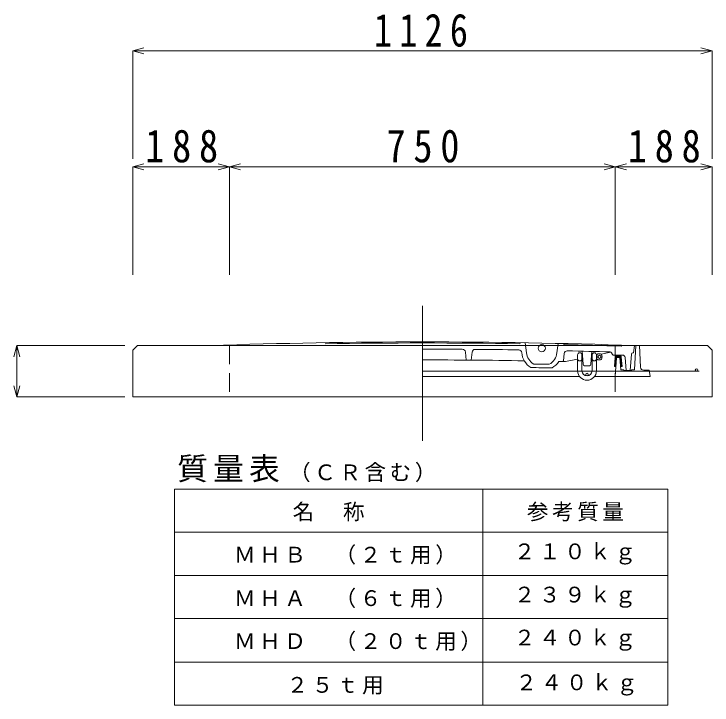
# Model space of a CAD drawing. Units: millimetres, scale not verified. Extents: x -6164 to 5771, y -4092 to 4364.
# Drawn here: x 1499 to 2856, y -24 to 1320 of the extents above; entities that cross this region are included whole.
import ezdxf

# ---------------------------------------------------------------- set-up
doc = ezdxf.new("R2010")
doc.units = ezdxf.units.MM
doc.header["$LTSCALE"] = 30
for name, pattern in [('CHAIN1', [8, 5, -1, 1, -1]), ('CHAIN2', [12, 9, -1, 1, -1]), ('DASHED1', [1.8, 1.2, -0.6])]:
    doc.linetypes.add(name, pattern=pattern)
for name, color, linetype, lineweight in [('0-0_枠', 7, 'Continuous', 9), ('0-6_寸法', 4, 'Continuous', 9), ('0-A_鉄蓋', 4, 'Continuous', 9), ('0-C_CR', 3, 'Continuous', 9)]:
    doc.layers.add(name, color=color, linetype=linetype, lineweight=lineweight)
doc.styles.add('ＭＳ ゴシック', font='')
doc.styles.get('ＭＳ ゴシック').set_extended_font_data('MS Gothic')

msp = doc.modelspace()

# ---------------------------------------------------------------- linework, layer by layer
at = {"layer": '0-0_枠'}
for p, q in [((1810.87, 396.13), (2769.88, 396.13)), ((1810.87, 396.13), (1810.87, -23.68)), ((2410, 396.13), (2410, -23.68)), ((2769.88, 396.13), (2769.88, -23.68)), ((1810.87, 312.57), (2769.88, 312.57)), ((1810.87, 228.01), (2769.88, 228.01)), ((1810.87, 144.45), (2769.88, 144.45)), ((1810.87, 59.89), (2769.88, 59.89)), ((1810.87, -23.68), (2769.88, -23.68))]:
    msp.add_line(p, q, dxfattribs=at)
at = {"layer": '0-6_寸法'}
for p, q in [((1729.74, 1248.13), (1751.48, 1253.95)), ((2855.74, 1248.13), (2834.01, 1253.95)), ((1729.74, 1248.13), (2855.74, 1248.13)), ((1729.74, 1248.13), (1751.48, 1242.31)), ((1729.74, 1248.13), (1729.74, 1038.13)), ((2855.74, 1248.13), (2834.01, 1242.31)), ((2855.74, 1248.13), (2855.74, 1038.13)), ((1729.74, 1023.13), (1751.48, 1028.95)), ((1729.74, 1023.13), (1917.74, 1023.13)), ((1729.74, 1023.13), (1751.48, 1017.31)), ((1729.74, 1023.13), (1729.74, 813.13)), ((1917.74, 1023.13), (1896.01, 1028.95)), ((1917.74, 1023.13), (1896.01, 1017.31)), ((1917.74, 1023.13), (1939.48, 1028.95)), ((1917.74, 1023.13), (1917.74, 813.13)), ((1917.74, 1023.13), (2667.74, 1023.13)), ((1917.74, 1023.13), (1939.48, 1017.31)), ((2667.74, 1023.13), (2646.01, 1028.95)), ((2667.74, 1023.13), (2646.01, 1017.31)), ((2667.74, 1023.13), (2689.48, 1028.95)), ((2667.74, 1023.13), (2667.74, 813.13)), ((2667.74, 1023.13), (2855.74, 1023.13)), ((2667.74, 1023.13), (2689.48, 1017.31)), ((2855.74, 1023.13), (2834.01, 1028.95)), ((2855.74, 1023.13), (2834.01, 1017.31)), ((2855.74, 1023.13), (2855.74, 813.13)), ((1504.74, 675.39), (1498.92, 653.66)), ((1504.74, 575.39), (1504.74, 675.39)), ((1504.74, 675.39), (1510.57, 653.66)), ((1504.74, 675.39), (1714.74, 675.39)), ((1504.74, 575.39), (1498.92, 597.12)), ((1504.74, 575.39), (1510.57, 597.12)), ((1504.74, 575.39), (1714.74, 575.39))]:
    msp.add_line(p, q, dxfattribs=at)
at = {"layer": '0-A_鉄蓋', "color": 7, "linetype": 'CHAIN1'}
msp.add_line((2292.74, 709.15), (2292.74, 596.77), dxfattribs=at)
at = {"layer": '0-A_鉄蓋', "color": 7}
for p, q in [((2482.94, 680.88), (2481.9, 678.9)), ((2492.74, 680.73), (2494.9, 661.28)), ((2556.74, 679.51), (2554.39, 661.19)), ((2566.93, 679.28), (2567.89, 677.26)), ((2680.24, 676.21), (2679.24, 674.24)), ((2376.26, 662.69), (2377.74, 647.07)), ((2387.74, 647), (2389.22, 662.5)), ((2568.21, 659.69), (2566.88, 645.67)), ((2605.05, 638.95), (2603.24, 664.17)), ((2620.44, 638.95), (2622.24, 664.17)), ((2640.19, 658.74), (2658.98, 662.68)), ((2662.33, 657.71), (2660.55, 661.24)), ((2681.63, 656.89), (2663.67, 656.89)), ((2686.61, 652.29), (2688.63, 626.89)), ((2570.74, 644.19), (2594.49, 649.16)), ((2617.45, 636.17), (2608.04, 636.17))]:
    msp.add_line(p, q, dxfattribs=at)
at = {"layer": '0-A_鉄蓋', "color": 3}
msp.add_line((1738.74, 675.39), (2846.74, 675.39), dxfattribs=at)
at = {"layer": '0-A_鉄蓋'}
for p, q in [((2714.74, 675.39), (2707.74, 675.39)), ((2716.95, 633.08), (2714.74, 675.39)), ((2593.99, 656.67), (2594.49, 657.17)), ((2593.99, 650.17), (2593.99, 656.67)), ((2593.99, 656.67), (2594.49, 656.67)), ((2594.49, 657.17), (2594.49, 626.17)), ((2602.99, 657.67), (2602.99, 626.17)), ((2602.99, 657.67), (2603.71, 657.67)), ((2602.99, 656.67), (2603.78, 656.67)), ((2603.99, 650.17), (2603.99, 653.67)), ((2621.78, 657.67), (2622.52, 657.67)), ((2622.49, 657.17), (2622.49, 626.17)), ((2630.97, 657.67), (2631.99, 657.67)), ((2630.99, 657.17), (2630.99, 626.17)), ((2631.99, 649.17), (2631.99, 657.67)), ((2633.99, 659.17), (2638.95, 659.17)), ((2667.74, 615.39), (2670.15, 651.89)), ((2676.39, 651.89), (2670.15, 651.89)), ((2678.71, 627.89), (2676.39, 651.89)), ((2593.99, 650.17), (2594.49, 649.67)), ((2593.99, 650.17), (2594.49, 650.17)), ((2602.99, 650.17), (2603.99, 650.17)), ((2602.99, 649.17), (2604.32, 649.17)), ((2603.99, 650.17), (2604.26, 649.9)), ((2621.17, 649.17), (2622.49, 649.17)), ((2630.99, 649.17), (2631.99, 649.17)), ((2633.99, 647.67), (2638.95, 647.67)), ((2684.38, 627.89), (2678.71, 627.89)), ((2684.38, 627.89), (2684.38, 626.89)), ((2684.38, 626.89), (2699.38, 626.89)), ((2699.38, 627.89), (2699.38, 626.89)), ((2722.94, 627.39), (2733.74, 627.39)), ((2735.24, 615.39), (2733.74, 627.39)), ((2292.74, 615.39), (2503.18, 615.39)), ((2485.19, 615.39), (2598.02, 615.39)), ((2610.24, 618.92), (2610.24, 616.74)), ((2615.24, 618.92), (2615.24, 616.74)), ((2627.47, 615.39), (2735.24, 615.39))]:
    msp.add_line(p, q, dxfattribs=at)
at = {"layer": '0-A_鉄蓋', "color": 6, "lineweight": 18}
for p, q in [((2666.02, 634.89), (2667.16, 652.22)), ((2666.98, 649.52), (2674.35, 656.89)), ((2667.2, 652.56), (2671.48, 656.84)), ((2672.18, 651.89), (2676.64, 656.35)), ((2675.01, 651.89), (2678.22, 655.1)), ((2676.52, 650.57), (2679.19, 653.24)), ((2681.05, 634.89), (2679.36, 652.37)), ((2666.19, 637.41), (2669.4, 640.63)), ((2666.39, 640.44), (2669.6, 643.65)), ((2666.59, 643.46), (2669.8, 646.68)), ((2666.78, 646.49), (2670, 649.71)), ((2676.77, 647.99), (2679.52, 650.74)), ((2677.02, 645.41), (2679.77, 648.16)), ((2677.27, 642.83), (2680.01, 645.58)), ((2677.52, 640.25), (2680.26, 643)), ((2677.77, 637.67), (2680.51, 640.42)), ((2678.01, 635.09), (2680.76, 637.84)), ((2669.03, 634.89), (2666.02, 634.89)), ((2666.5, 634.89), (2669.21, 637.6)), ((2681.05, 634.89), (2678.03, 634.89)), ((2680.64, 634.89), (2681.01, 635.26))]:
    msp.add_line(p, q, dxfattribs=at)
at = {"layer": '0-A_鉄蓋'}
msp.add_lwpolyline([(2699.38, 627.89), (2705.06, 627.89), (2707.74, 675.39)], dxfattribs=at)
at = {"layer": '0-A_鉄蓋', "color": 7}
for points in [[(2705.24, 675.39), (2703.24, 661.39), (2702.04, 661.39)], [(2699.05, 658.6), (2696.85, 626.89), (2688.63, 626.89)]]:
    msp.add_lwpolyline(points, dxfattribs=at)
msp.add_circle((2524.74, 670.16), 7, dxfattribs=at)
at = {"layer": '0-A_鉄蓋'}
for centre, radius in [((2636.99, 653.42), 3), ((2612.74, 618.92), 2.5)]:
    msp.add_circle(centre, radius, dxfattribs=at)
at = {"layer": '0-A_鉄蓋', "color": 7}
for centre, radius, start, end in [((2292.74, -11517.63), 12200, 88.06238, 91.93762), ((2292.74, -11517.63), 12198, 89.11147, 90.88853), ((2292.74, -11517.63), 12186, 89.63522, 90), ((2370.29, 662.12), 6, 5.4369, 89.63487), ((2395.2, 661.94), 6, 89.51805, 174.55591), ((2292.74, -11517.63), 12186, 89.11981, 89.51805), ((2479.85, 660.93), 6, 5.39355, 89.11978), ((2292.74, -11517.63), 12198, 88.18425, 88.7075), ((2574.19, 659.12), 6, 88.67545, 174.54886), ((2292.74, -11517.63), 12186, 88.28258, 88.67595), ((2524.65, 665.16), 39, 185.39365, 236.77971), ((2524.65, 665.16), 30, 187.43607, 239.06403), ((2524.65, 665.16), 30, 298.80301, 352.39049), ((2657.87, 659.89), 3, 26.7639, 88.28352), ((2663.67, 658.39), 1.5, 206.76411, 270), ((2681.63, 651.89), 5, 4.5379, 90), ((2702.04, 658.39), 3, 90, 176.02731), ((2292.74, -11517.63), 12165, 89.06705, 90), ((2292.74, -11517.63), 12159, 88.839, 88.97978), ((2524.65, 665.16), 39, 301.06529, 327.98395), ((2292.74, -11517.63), 12165, 88.69052, 88.75189), ((2565.38, 645.81), 1.5, 268.71512, 354.54802), ((2608.04, 639.17), 3, 184.08601, 270), ((2617.45, 639.17), 3, 270, 355.91399), ((2292.74, -11517.63), 12152, 88.81161, 89.00725)]:
    msp.add_arc(centre, radius, start, end, dxfattribs=at)
at = {"layer": '0-A_鉄蓋'}
for centre, radius, start, end in [((2598.74, 657.17), 4.25, 0, 180), ((2626.74, 657.17), 4.25, 0, 180), ((2635.9, 654.54), 5, 112.3924, 141.34734), ((2638.95, 657.17), 2, 31.07329, 90), ((2632.73, 653.42), 9.27, 328.9269, 31.0731), ((2598.74, 649.67), 4.25, 180, 0), ((2626.74, 649.67), 4.25, 180, 0), ((2635.9, 652.29), 5, 218.65266, 247.6076), ((2638.95, 649.67), 2, 270, 328.92671), ((2612.74, 626.17), 18.25, 180, 0), ((2612.74, 626.17), 9.75, 180, 0), ((2722.94, 633.39), 6, 182.98143, 270)]:
    msp.add_arc(centre, radius, start, end, dxfattribs=at)
at = {"layer": '0-A_鉄蓋', "color": 6, "lineweight": 18}
for centre, start, end in [((2672.15, 651.89), 90, 176.23601), ((2674.38, 651.89), 5.52705, 90)]:
    msp.add_arc(centre, 5, start, end, dxfattribs=at)
at = {"layer": '0-C_CR', "color": 7, "linetype": 'CHAIN2'}
msp.add_line((2292.74, 752.45), (2292.74, 490.2), dxfattribs=at)
at = {"layer": '0-C_CR'}
for p, q in [((1729.74, 666.39), (1738.74, 675.39)), ((1729.74, 666.39), (1729.74, 575.39)), ((1738.74, 675.39), (2846.74, 675.39)), ((2855.74, 666.39), (2846.74, 675.39)), ((2855.74, 666.39), (2855.74, 575.39)), ((1729.74, 575.39), (2855.74, 575.39))]:
    msp.add_line(p, q, dxfattribs=at)
at = {"layer": '0-C_CR', "linetype": 'DASHED1'}
for p, q in [((1917.74, 675.39), (1917.74, 575.39)), ((2667.74, 675.39), (2667.74, 575.39))]:
    msp.add_line(p, q, dxfattribs=at)
at = {"layer": '0-C_CR', "color": 2}
msp.add_line((2292.74, 625.39), (2830.74, 625.39), dxfattribs=at)
msp.add_circle((2825.74, 627.89), 2.5, dxfattribs=at)

# ---------------------------------------------------------------- texts
at = {"layer": '0-0_枠', "attachment_point": 7, "style": 'ＭＳ ゴシック'}
for s, insert, char_height in [('\\T1.17;質量表', (1816.14, 409.27), 43.76), ('\\T1.17;（ＣＲ含む）', (2033.72, 409.54), 30.63), ('\\T1.17;名\u3000称', (2040.66, 333.46), 30.63), ('\\T1.17;参考質量', (2495.84, 333.46), 30.63), ('\\T1.17;ＭＨＢ\u3000（２ｔ用）', (1926.69, 249.4), 30.63), ('\\T1.17;２１０ｋｇ', (2470.59, 249.4), 30.63), ('\\T1.17;ＭＨＡ\u3000（６ｔ用）', (1926.69, 164.84), 30.63), ('\\T1.17;２３９ｋｇ', (2470.59, 165.34), 30.63), ('\\T1.17;２４０ｋｇ', (2470.59, 81.77), 30.63), ('\\T1.17;ＭＨＤ\u3000（２０ｔ用）', (1926.69, 81.27), 30.63), ('\\T1.17;２５ｔ用', (2028.99, -3.33), 30.63), ('\\T1.17;２４０ｋｇ', (2473.96, -5.33), 30.63)]:
    msp.add_mtext(s, dxfattribs=dict(at, insert=insert, char_height=char_height))
at = {"layer": '0-6_寸法', "color": 7, "char_height": 64.15, "attachment_point": 7, "style": 'ＭＳ ゴシック'}
for s, insert in [('\\T1.41;\\W0.8;1126', (2198.59, 1255.63)), ('\\T1.41;\\W0.85;188', (1754.06, 1030.63)), ('\\T1.41;\\W0.85;750', (2223.06, 1030.63)), ('\\T1.41;\\W0.85;188', (2692.06, 1030.63))]:
    msp.add_mtext(s, dxfattribs=dict(at, insert=insert))

doc.saveas('drawing.dxf')
